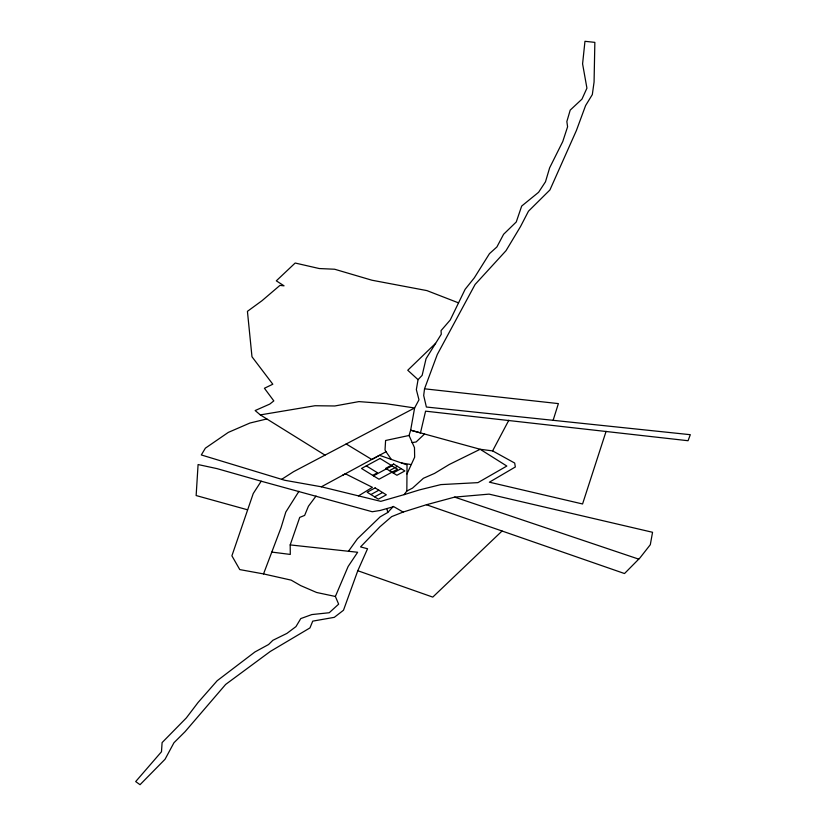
<?xml version="1.0" encoding="UTF-8"?>
<svg xmlns="http://www.w3.org/2000/svg" width="826" height="826" viewBox="0 0 826 826"><rect width="100%" height="100%" fill="white"/><g stroke="black" fill="none" stroke-linecap="round" stroke-linejoin="round"><path stroke-width="1.24" d="M321.366 486.793L380.807 501.351L404.12 494.64L406.836 491.026L407.032 464.914L379.475 455.302L321.366 486.793L284.805 480.288L201.307 454.95L205.375 448.167L228.306 432.401L249.896 423.046L266.829 418.947M424.533 388.809L423.686 395.489L426.371 407.022L690.309 434.693L688.048 440.723L425.576 411.162L420.475 432.886L410.656 430.201L414.611 407.972L418.968 399.815L416.345 389.614L418.049 379.661L422.138 375.365L426.061 358.68L441.27 334.241L441.053 330.617L450.232 320.003L465.11 289.337L474.341 277.804L489.467 253.665L496.88 246.974L503.602 234.285L516.26 221.977L521.681 206.066L538.593 192.293L545.48 181.803L549.641 167.823L562.754 141.566L567.596 126.781L566.853 121.556L570.208 110.116L581.979 99.12L586.925 88.165L582.588 63.85L584.963 41.3L594.854 42.374L594.07 82.042L592.325 94.577L585.593 105.583L576.393 130.529L549.93 189.939L528.464 211.219L520.494 226.603L506.018 250.681L475.095 284.464L437.295 354.478L424.533 388.809L558.386 403.604L553.131 420.3M406.96 473.969L414.652 457.181L414.487 447.651L409.056 435.478L410.656 430.201L480.154 449.272L492.606 450.893L514.691 463.056L515.331 466.979L489.395 482.188L582.567 503.974L606.088 431.337M393 506.844L380.125 510.478L372.237 511.738L261.202 481.207L253.241 493.535L231.899 555.815L239.767 569.589L263.535 573.915L291.186 580.141L300.654 585.593L316.616 592.479L335.377 596.465L338.639 604.167L329.223 612.737L311.825 614.575L300.778 618.581L295.966 626.604L286.901 633.408L272.879 640.305L268.584 644.517L254.945 651.951L217.197 680.707L198.044 702.513L186.335 717.918L162.102 742.595L161.483 751.743L135.691 781.572L140.038 784.7L165.055 759.249L173.956 742.739L185.127 731.619L225.632 684.444L270.288 651.456L309.957 627.915L312.734 621.131L334.293 617.342L343.482 610.249L357.792 570.725L367.549 548.753L360.549 546.905L379.97 526.72L391.648 516.632L403.129 512.058L426.423 504.738L454.641 497.118L489.054 494.124L652.55 532.285L650.31 544.695L639.943 557.922L624.508 573.543L426.423 504.738M271.868 552.088L290.287 554.432L290.194 544.912L299.724 517.386L304.639 515.414L308.439 506.224L316.048 496.044M263.535 573.915L281.057 527.649L285.806 512.058L298.96 491.274M335.377 596.465L348.118 566.512L357.637 552.264L290.194 544.912M492.606 450.893L508.847 420.197M348.458 551.293L357.441 538.779L380.197 516.808L387.714 512.492L393.382 506.431L403.129 512.058M435.601 343.348L407.755 370.244L418.049 379.661M502.063 531.015L432.772 597.105L357.792 570.725M424.543 434.011L416.149 441.941L412.04 442.664M281.656 479.338L293.56 471.687L414.611 407.972L385.608 403.615L358.928 401.601L334.788 405.979L314.995 405.731L260.314 414.9L255.151 410.543L269.772 404.09L273.819 400.899L264.423 388.261L272.807 384.224L251.982 356.77L247.428 311.35L262.018 300.695L279.942 285.393L284.051 285.827L276.318 280.83L295.171 263.029L319.259 268.543L334.633 269.235L371.948 280.22L426.897 290.597L458.544 302.884M358.505 495.889L372.412 487.34L345.351 473.773L342.573 475.28M372.733 475.384L377.513 472.792L366.3 465.885M373.476 475.838L392.009 465.812M389.438 470.665L397.409 466.349M393.176 472.957L401.147 468.652M370.884 494.537L378.855 490.221M374.622 496.839L382.593 492.523M391.338 459.442L386.031 451.75L371.772 459.473L346.125 443.934M406.836 491.026L412.566 488.083L423.397 478.285L434.528 473.412L449.292 464.48L480.154 449.272L506.834 466.05L477.944 482.632L440.857 484.604L419.608 489.859L404.12 494.64M409.056 435.478L385.597 440.495L385.03 449.953L386.031 451.75M401.477 462.983L411.08 464.563M247.552 509.797L196.144 495.548L198.085 464.553L216.959 468.61L261.202 481.207M454.641 497.118L638.735 559.14M260.314 414.9L324.969 455.105M386.94 508.558L387.714 512.492M380.053 458.451L361.52 468.476L378.989 479.235L397.512 469.209L380.053 458.451M393.672 464.047L385.701 468.363L396.914 475.26L404.885 470.944L393.672 464.047M375.118 487.918L367.147 492.234L378.36 499.141L386.331 494.826L375.118 487.918"/></g></svg>
